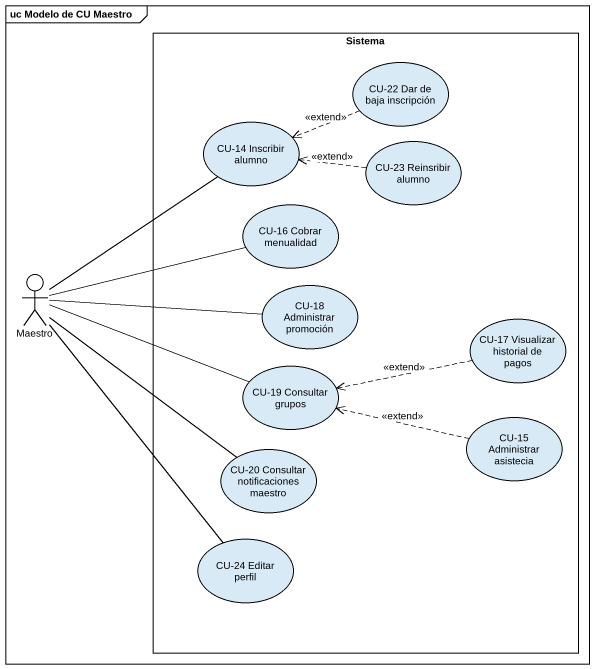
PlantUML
@startuml
mainframe uc Modelo de CU Maestro
rectangle Sistema {
  usecase "CU-22 Dar de baja inscripción" as CU_22_Dar_de_baja
  usecase "CU-14 Inscribir alumno" as CU_14_Inscribir_alumno
  usecase "CU-23 Reinsribir alumno" as CU_23_Reinsribir_alumno
  usecase "CU-16 Cobrar menualidad" as CU_16_Cobrar_menualidad
  usecase "CU-18 Administrar promoción" as CU_18_Administrar_promoción
  usecase "CU-17 Visualizar historial de pagos" as CU_17_Visualizar_historial
  usecase "CU-19 Consultar grupos" as CU_19_Consultar_grupos
  usecase "CU-15 Administrar asistecia" as CU_15_Administrar_asistecia
  usecase "CU-20 Consultar notificaciones maestro" as CU_20_Consultar
  usecase "CU-24 Editar perfil" as CU_24_Editar_perfil
}
actor Maestro
CU_22_Dar_de_baja .left.> CU_14_Inscribir_alumno : <<extend>>
CU_23_Reinsribir_alumno .left.> CU_14_Inscribir_alumno : <<extend>>
Maestro -up- CU_14_Inscribir_alumno
Maestro -right- CU_16_Cobrar_menualidad
Maestro -right- CU_18_Administrar_promoción
Maestro -right- CU_19_Consultar_grupos
Maestro -- CU_20_Consultar
Maestro -- CU_24_Editar_perfil
CU_17_Visualizar_historial .left.> CU_19_Consultar_grupos : <<extend>>
CU_15_Administrar_asistecia .left.> CU_19_Consultar_grupos : <<extend>>
@enduml
